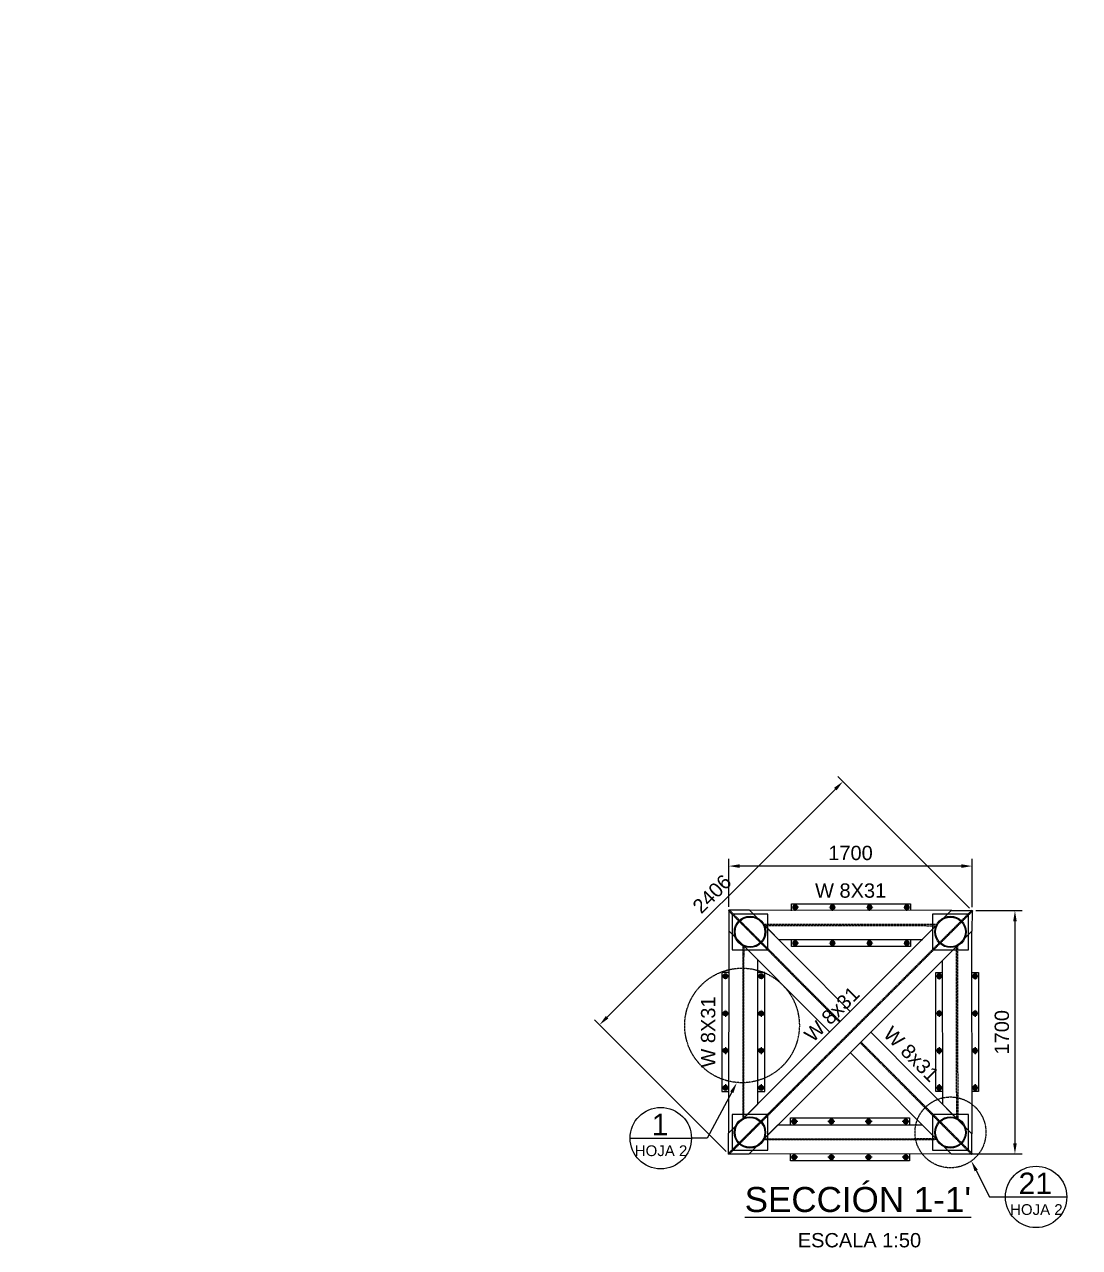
# Model space of a CAD drawing. Header units: millimetres. Extents: x -241278 to 318497, y -110515 to 29234.
# Drawn here: x -54065 to -46694, y 14133 to 22680 of the extents above; entities that cross this region are included whole.
import ezdxf
from ezdxf import colors
from ezdxf.entities.mleader import LeaderData, LeaderLine
from ezdxf.enums import TextEntityAlignment as Align
from ezdxf.math import Vec2, Vec3

# ---------------------------------------------------------------- set-up
doc = ezdxf.new("R2010")
doc.units = ezdxf.units.MM
doc.header["$LTSCALE"] = 0.1
doc.set_wipeout_variables(frame=1)
doc.linetypes.add('CENTER', pattern=[2, 1.25, -0.25, 0.25, -0.25])
doc.linetypes.add('HIDDENX2', pattern=[19.05, 12.7, -6.35])
for name, color, linetype in [('EE-5', 7, 'Continuous'), ('EE-CENTROS', 8, 'CENTER'), ('EE-TEXTO 1', 4, 'Continuous'), ('EE-TEXTO 2', 2, 'Continuous'), ('SIM-COTAS', 1, 'Continuous'), ('SIM-OCULTOS', 8, 'HIDDENX2'), ('SIM-PLATINAS', 2, 'Continuous'), ('SIM-TUBO 8x5.5', 212, 'Continuous'), ('SIM-W8x31', 54, 'Continuous')]:
    doc.layers.add(name, color=color, linetype=linetype)
doc.styles.add('ARIAL EE', font='arial.ttf')
doc.styles.get("Standard").update_dxf_attribs({"font": 'arial.ttf'})
doc.dimstyles.new('EE 1_STANDAR', dxfattribs={"dimtxt": 2, "dimasz": 1.5, "dimexe": 1, "dimexo": 0.5, "dimgap": 0.8, "dimtad": 1, "dimdec": 0, "dimdsep": 46, "dimtxsty": 'Standard', "dimcen": 0.09, "dimclrd": 256, "dimclre": 256, "dimclrt": 2, "dimadec": 0, "dimazin": 0, "dimtfac": 1, "dimtdec": 0, "dimtix": 1, "dimtmove": 0, "dimatfit": 2, "dimfxl": 1, "dimtolj": 1, "dimlwd": -1, "dimlwe": -1, "dimarcsym": 1})

# ---------------------------------------------------------------- blocks, each defined once
blk = doc.blocks.new('TÍTULO')
at = {"layer": 'EE-TEXTO 1', "style": 'ARIAL EE'}
blk.add_attdef('%%UTÍTULO', text='', height=3.5, dxfattribs=at).set_placement((0, 0), align=Align.MIDDLE_CENTER)
at = {"layer": 'EE-TEXTO 2', "style": 'ARIAL EE'}
for tag, p in [('SUBTÍTULO', (0, -4.24)), ('ESCALA', (0, -5.71))]:
    blk.add_attdef(tag, text='', height=2, dxfattribs=at).set_placement(p, align=Align.MIDDLE_CENTER)
blk = doc.blocks.new('*D524')
at = {"layer": 'SIM-COTAS', "transparency": 16777216}
for p, q in [((-47419, 16487.1), (-47094.9, 16487.1)), ((-47144.9, 16412.1), (-47144.9, 14861.9)), ((-47565.7, 14786.9), (-47094.9, 14786.9))]:
    blk.add_line(p, q, dxfattribs=at)
for points in [[(-47157.4, 16412.1), (-47132.4, 16412.1), (-47144.9, 16487.1)], [(-47157.4, 14861.9), (-47132.4, 14861.9), (-47144.9, 14786.9)]]:
    blk.add_solid(points, dxfattribs=at)
at = {"layer": 'SIM-COTAS', "color": 2, "transparency": 16777216, "insert": (-47236, 15637), "char_height": 100, "attachment_point": 5, "rotation": 90}
blk.add_mtext('\\A1;1700', dxfattribs=at)
blk = doc.blocks.new('*D525')
at = {"layer": 'SIM-COTAS', "transparency": 16777216}
for p, q in [((-49143.5, 16514.5), (-49143.5, 16848.4)), ((-47444, 16512.1), (-47444, 16848.4)), ((-47519, 16798.4), (-49068.5, 16798.4))]:
    blk.add_line(p, q, dxfattribs=at)
for points in [[(-49068.5, 16810.9), (-49068.5, 16785.9), (-49143.5, 16798.4)], [(-47519, 16810.9), (-47519, 16785.9), (-47444, 16798.4)]]:
    blk.add_solid(points, dxfattribs=at)
at = {"layer": 'SIM-COTAS', "color": 2, "transparency": 16777216, "insert": (-48293.7, 16889.4), "char_height": 100, "attachment_point": 5}
blk.add_mtext('\\A1;1700', dxfattribs=at)
blk = doc.blocks.new('*D526')
at = {"layer": 'SIM-COTAS', "color": 2, "transparency": 16777216, "insert": (-49287.8, 15638.7), "char_height": 100, "attachment_point": 5, "rotation": 90}
blk.add_mtext('\\A1;W 8X31', dxfattribs=at)
blk = doc.blocks.new('*D527')
at = {"layer": 'SIM-COTAS', "color": 2, "transparency": 16777216, "insert": (-48292.8, 16626.5), "char_height": 100, "attachment_point": 5}
blk.add_mtext('\\A1;W 8X31', dxfattribs=at)
blk = doc.blocks.new('*D528')
at = {"layer": 'SIM-COTAS', "color": 2, "transparency": 16777216, "insert": (-47869.7, 15483.4), "char_height": 100, "attachment_point": 5, "rotation": 314.83565}
blk.add_mtext('\\A1;W 8x31', dxfattribs=at)
blk = doc.blocks.new('T-5-8')
blk.add_lwpolyline([(-7.8, 13.5), (-15.6, 0), (-7.8, -13.5), (7.8, -13.5), (15.6, 0), (7.8, 13.5)], close=True)
for radius in [16.7, 13.5, 6.44]:
    blk.add_circle((0, 0), radius)
blk.add_arc((0, 0), 7.94, 75, 15)
at = {"layer": 'EE-CENTROS'}
for p, q in [((-25, 0), (25, 0)), ((0, 25), (0, -25))]:
    blk.add_line(p, q, dxfattribs=at)
blk = doc.blocks.new('ITEM DETALLE')
at = {"color": 7, "transparency": 16777216}
blk.add_wipeout([(0, 4.29), (-0.84, 4.2), (-1.64, 3.96), (-2.38, 3.56), (-3.03, 3.03), (-3.56, 2.38), (-3.96, 1.64), (-4.2, 0.84), (-4.29, 0), (-4.2, -0.84), (-3.96, -1.64), (-3.56, -2.38), (-3.03, -3.03), (-2.38, -3.56), (-1.64, -3.96), (-0.84, -4.2), (0, -4.29), (0.84, -4.2), (1.64, -3.96), (2.38, -3.56), (3.03, -3.03), (3.56, -2.38), (3.96, -1.64), (4.2, -0.84), (4.29, 0), (4.2, 0.84), (3.96, 1.64), (3.56, 2.38), (3.03, 3.03), (2.38, 3.56), (1.64, 3.96), (0.84, 4.2)], dxfattribs=at)
at = {"layer": 'EE-5', "color": 7, "transparency": 16777216}
blk.add_line((-4.29, 0), (4.29, 0), dxfattribs=at)
blk.add_circle((0, 0), 4.29, dxfattribs=at)
at = {"layer": 'EE-TEXTO 1', "color": 4, "transparency": 16777216, "style": 'ARIAL EE'}
blk.add_attdef('X', text='', height=3, dxfattribs=at).set_placement((-0.11, 1.9), align=Align.MIDDLE_CENTER)
at = {"layer": 'EE-TEXTO 2', "color": 2, "transparency": 16777216, "style": 'ARIAL EE'}
blk.add_attdef('###', text='', height=1.5, dxfattribs=at).set_placement((0.04, -1.76), align=Align.MIDDLE_CENTER)
blk = doc.blocks.new('*D618')
at = {"layer": 'SIM-COTAS', "color": 2, "transparency": 16777216, "insert": (-48423.7, 15763.4), "char_height": 100, "attachment_point": 5, "rotation": 44.98868}
blk.add_mtext('\\A1;W 8x31', dxfattribs=at)
blk = doc.blocks.new('*D619')
at = {"layer": 'SIM-COTAS', "transparency": 16777216}
for p, q in [((-47461.6, 16504.8), (-48381.6, 17424.9)), ((-48399.3, 17336.6), (-49994.8, 15741.4)), ((-49163.2, 14803.6), (-50083.2, 15723.7))]:
    blk.add_line(p, q, dxfattribs=at)
for points in [[(-48408.2, 17345.4), (-48390.5, 17327.7), (-48346.3, 17389.6)], [(-50003.6, 15750.2), (-49985.9, 15732.6), (-50047.8, 15688.4)]]:
    blk.add_solid(points, dxfattribs=at)
at = {"layer": 'SIM-COTAS', "color": 2, "transparency": 16777216, "insert": (-49261.4, 16603.4), "char_height": 100, "attachment_point": 5, "rotation": 44.99473}
blk.add_mtext('\\A1;2406', dxfattribs=at)

msp = doc.modelspace()

# ---------------------------------------------------------------- linework, layer by layer
at = {"layer": 'SIM-OCULTOS'}
msp.add_lwpolyline([(-47446.5, 16489.6), (-47441.4, 16484.5), (-49142.9, 14783.3), (-49148, 14788.4)], close=True, dxfattribs=at)
for points in [[(-48365, 15712), (-49140.9, 16492.1), (-49146, 16487), (-48370.1, 15706.9)], [(-47684.1, 16389), (-48900.8, 16390.8), (-48893.6, 16383.6), (-47691.3, 16381.8)], [(-49045, 16247.4), (-49046.7, 15030.6), (-49039.5, 15037.8), (-49037.8, 16240.1)], [(-47546.4, 16244.7), (-47544.6, 15027.9), (-47551.8, 15035.1), (-47553.6, 16237.5)], [(-48226.4, 15563.4), (-47448.4, 14784.3), (-47443.4, 14789.4), (-48221.3, 15568.5)], [(-47690.8, 14886.4), (-48905.5, 14884.6), (-48898.3, 14891.8), (-47698, 14893.6)]]:
    msp.add_lwpolyline(points, dxfattribs=at)
for centre, radius in [((-49051.7, 15684.6), 400.5), ((-47595.5, 14937.2), 247.6)]:
    msp.add_circle(centre, radius, dxfattribs=at)
at = {"layer": 'SIM-PLATINAS'}
for points in [[(-48705.2, 16486.1), (-48705.2, 16535.4), (-47875.2, 16535.4), (-47875.2, 16487.6)], [(-47875.2, 16284.6), (-47875.2, 16235.4), (-48705.2, 16235.4), (-48705.2, 16283.1)], [(-49143.5, 16053.8), (-49192.8, 16053.8), (-49192.8, 15223.8), (-49145, 15223.8)], [(-48942, 15223.8), (-48892.8, 15223.8), (-48892.8, 16053.8), (-48940.5, 16053.8)], [(-47649.4, 15223.8), (-47698.6, 15223.8), (-47698.6, 16053.8), (-47650.9, 16053.8)], [(-47447.9, 16053.8), (-47398.6, 16053.8), (-47398.6, 15223.8), (-47446.4, 15223.8)], [(-48712.5, 14989.4), (-48712.5, 15038.6), (-47882.5, 15038.6), (-47882.5, 14990.8)], [(-47882.5, 14787.8), (-47882.5, 14738.6), (-48712.5, 14738.6), (-48712.5, 14786.4)]]:
    msp.add_lwpolyline(points, dxfattribs=at)
for points in [[(-49120.9, 16213.3), (-48870.9, 16213.3), (-48870.9, 16463.3), (-49120.9, 16463.3)], [(-47720.2, 16212.9), (-47470.2, 16212.9), (-47470.2, 16462.9), (-47720.2, 16462.9)], [(-49121.2, 14812.5), (-48871.2, 14812.5), (-48871.2, 15062.5), (-49121.2, 15062.5)], [(-47720.5, 14812.2), (-47470.5, 14812.2), (-47470.5, 15062.2), (-47720.5, 15062.2)]]:
    msp.add_lwpolyline(points, close=True, dxfattribs=at)
at = {"layer": 'SIM-TUBO 8x5.5'}
for centre, radius in [((-48995.9, 16338.3), 109.5), ((-48995.9, 16338.3), 104), ((-47595.2, 16337.9), 109.5), ((-47595.2, 16337.9), 104), ((-48996.2, 14937.5), 109.5), ((-47595.5, 14937.2), 109.5), ((-48996.2, 14937.5), 104), ((-47595.5, 14937.2), 104)]:
    msp.add_circle(centre, radius, dxfattribs=at)
at = {"layer": 'SIM-W8x31'}
msp.add_lwpolyline([(-47589.4, 16487.1), (-47444, 16487.1), (-47445.9, 16343.5), (-49004.2, 14785.9), (-49145.5, 14785.9), (-49145.5, 14931.9)], close=True, dxfattribs=at)
for points in [[(-48295.4, 15781.5), (-48999.5, 16489.5), (-49143.5, 16489.5), (-49143, 16346), (-48439, 15638)], [(-47585.5, 16487.1), (-48999.5, 16489.5), (-48796.3, 16286.2), (-47789.2, 16284.4)], [(-49143, 16346), (-49145.5, 14931.9), (-48942.1, 15135.1), (-48940.4, 16142.2)], [(-47448.4, 16343.3), (-47445.9, 14927.9), (-47649.3, 15132.5), (-47651, 16139.5)], [(-48295.4, 15494.5), (-47591.4, 14786.4), (-47445.9, 14786.9), (-47445.9, 14927.9), (-48151.9, 15638)], [(-47590.1, 14788.3), (-49004.2, 14785.9), (-48801, 14989.2), (-47794.8, 14991)]]:
    msp.add_lwpolyline(points, dxfattribs=at)

# ---------------------------------------------------------------- block references
at = {"xscale": -1, "rotation": 270}
for p in [(-48680.2, 16510.4), (-48420.2, 16510.4), (-48160.2, 16510.4), (-47900.2, 16510.4), (-48680.2, 16260.4), (-48420.2, 16260.4), (-48160.2, 16260.4), (-47900.2, 16260.4), (-48687.5, 15013.6), (-48427.5, 15013.6), (-48167.5, 15013.6), (-47907.5, 15013.6), (-48687.5, 14763.6), (-48427.5, 14763.6), (-48167.5, 14763.6), (-47907.5, 14763.6)]:
    msp.add_blockref('T-5-8', p, dxfattribs=at)
for p in [(-49167.8, 16028.8), (-48917.8, 16028.8), (-49167.8, 15768.8), (-48917.8, 15768.8), (-49167.8, 15508.8), (-48917.8, 15508.8), (-49167.8, 15248.8), (-48917.8, 15248.8)]:
    msp.add_blockref('T-5-8', p)
at = {"xscale": -1}
for p in [(-47673.6, 16028.8), (-47423.6, 16028.8), (-47673.6, 15768.8), (-47423.6, 15768.8), (-47673.6, 15508.8), (-47423.6, 15508.8), (-47673.6, 15248.8), (-47423.6, 15248.8)]:
    msp.add_blockref('T-5-8', p, dxfattribs=at)
at = {"layer": 'SIM-COTAS'}
ref = msp.add_blockref('TÍTULO', (-48215.4, 14205.8), dxfattribs=dict(at, xscale=50, yscale=50, zscale=50))
ref.add_attrib('ESCALA1:100', 'ESCALA 1:50', dxfattribs={"layer": 'EE-TEXTO 2', "height": 100, "style": 'ARIAL EE'}).set_placement((-48231.3, 14133.9), align=Align.CENTER)
ref.add_attrib('%%UVISTAENPLANTA', "%%USECCIÓN 1-1'", dxfattribs={"layer": 'EE-TEXTO 1', "height": 175, "style": 'ARIAL EE'}).set_placement((-48242.4, 14380.7), align=Align.CENTER)

# ---------------------------------------------------------------- dimensions: what is measured, and where the dimension line sits
dim = msp.add_aligned_dim(p1=(-47444, 16487.1), p2=(-49145.5, 14785.9), distance=-1276.2, dimstyle='EE 1_STANDAR', dxfattribs=at)
dim.commit()
dim.dimension.update_dxf_attribs({"geometry": '*D619', "text_midpoint": (-49261.4, 16603.4)})
dim = msp.add_linear_dim(base=(-49143.4641, 16798.3696), p1=(-47443.9512, 16487.089), p2=(-49143.4641, 16489.5387), dimstyle='EE 1_STANDAR', dxfattribs=at)
dim.commit()
dim.dimension.update_dxf_attribs({"geometry": '*D525', "text_midpoint": (-48293.7076, 16889.4269)})
dim = msp.add_linear_dim(base=(-48796.3, 16535.4), p1=(-47789.2, 16284.4), p2=(-48796.3, 16286.2), text='W 8X31', dimstyle='EE 1_STANDAR', override={"dimse1": 1, "dimse2": 1, "dimsd1": 1, "dimsd2": 1}, dxfattribs=at)
dim.commit()
dim.dimension.update_dxf_attribs({"geometry": '*D527', "text_midpoint": (-48292.8, 16626.5)})
dim = msp.add_linear_dim(base=(-47144.9, 14786.9), p1=(-47444, 16487.1), p2=(-47590.7, 14786.9), angle=90, dimstyle='EE 1_STANDAR', dxfattribs=at)
dim.commit()
dim.dimension.update_dxf_attribs({"geometry": '*D524', "text_midpoint": (-47236, 15637)})
dim = msp.add_aligned_dim(p1=(-47445.9, 16343.5), p2=(-49004.2, 14785.9), distance=-189.9, text='W 8x31', dimstyle='EE 1_STANDAR', override={"dimse1": 1, "dimse2": 1, "dimsd1": 1, "dimsd2": 1}, dxfattribs=at)
dim.commit()
dim.dimension.update_dxf_attribs({"geometry": '*D618', "text_midpoint": (-48423.7, 15763.4)})
dim = msp.add_linear_dim(base=(-49196.7, 15135.1), p1=(-48940.4, 16142.2), p2=(-48942.1, 15135.1), angle=90, text='W 8X31', dimstyle='EE 1_STANDAR', override={"dimse1": 1, "dimse2": 1, "dimsd1": 1, "dimsd2": 1}, dxfattribs=at)
dim.commit()
dim.dimension.update_dxf_attribs({"geometry": '*D526', "text_midpoint": (-49287.8, 15638.7)})
dim = msp.add_linear_dim(base=(-47447.4, 14929.5), p1=(-48295.4, 15494.5), p2=(-47591.4, 14786.4), angle=314.83565, text='W 8x31', dimstyle='EE 1_STANDAR', override={"dimse1": 1, "dimse2": 1, "dimsd1": 1, "dimsd2": 1}, dxfattribs=at)
dim.commit()
dim.dimension.update_dxf_attribs({"geometry": '*D528', "text_midpoint": (-47934.3, 15419.1), "dimtype": 161})

# ---------------------------------------------------------------- leaders
at = {"layer": 'SIM-COTAS', "linetype": 'Continuous'}
ml = msp.add_multileader_mtext('Standard', dxfattribs=at)
ml.set_content('\\A1;{\\C2;CONTRAFLECHA DE 20mm }', color=256)
ml.set_leader_properties()
ml.build(insert=Vec2(0, 0))
ml.multileader.update_dxf_attribs({"dogleg_length": 0.0025, "arrow_head_size": 200, "scale": 100})
ctx = ml.context
ctx.base_point, ctx.scale, ctx.char_height, ctx.arrow_head_size, ctx.landing_gap_size, ctx.plane_origin = Vec3(28914, 22575.3), 100, 200, 200, 100, Vec3(20098.6, 16026.1)
ctx.text_align_type = 2
notes = []
notes.append((ctx, [(1, (1, 1, 0), (31686.2, 22575.3), (-1, 0), 303.7, [(0, [(36695.4, 17254.6)], 0, [])])]))
ctx.mtext.insert, ctx.mtext.width, ctx.mtext.defined_height, ctx.mtext.alignment, ctx.mtext.flow_direction = Vec3(31282.5, 22677), 2631.561, 822.2, 3, 5
ml = msp.add_multileader_mtext('Standard', dxfattribs=at)
ml.set_content('\\A1;{\\C2;COLUMNA\\PTIPO 1}', color=256)
ml.set_leader_properties()
ml.build(insert=Vec2(0, 0))
ml.multileader.update_dxf_attribs({"dogleg_length": 0.0025, "arrow_head_size": 200, "scale": 100})
ctx = ml.context
ctx.base_point, ctx.scale, ctx.char_height, ctx.arrow_head_size, ctx.landing_gap_size, ctx.plane_origin = Vec3(26878.1, 21393.2), 100, 200, 200, 100, Vec3(12002.3, 26703)
ctx.text_align_type = 2
notes.append((ctx, [(1, (1, 1, 0), (28765.4, 21393.2), (-1, 0), 303.7, [(0, [(30884.8, 17253.8)], 0, [])])]))
ctx.mtext.insert, ctx.mtext.width, ctx.mtext.defined_height, ctx.mtext.alignment, ctx.mtext.flow_direction = Vec3(28361.8, 21494.9), 2631.561, 822.2, 3, 5
ml = msp.add_multileader_mtext('Standard', dxfattribs=at)
ml.set_content('\\A1;{\\C2;PTE Ø8"x5.5mm }', color=256)
ml.set_leader_properties()
ml.build(insert=Vec2(0, 0))
ml.multileader.update_dxf_attribs({"dogleg_length": 0.0025, "arrow_head_size": 100, "scale": 50})
ctx = ml.context
ctx.base_point, ctx.scale, ctx.char_height, ctx.arrow_head_size, ctx.landing_gap_size, ctx.plane_origin = Vec3(-39979.6, 17953.3), 50, 100, 100, 50, Vec3(-20417.8, 23726.1)
ctx.text_align_type = 2
notes.append((ctx, [(0, (1, 1, 0), (-38704.3, 17953.3), (-1, 0), 151.8, [(0, [(-38138.2, 17949.3)], 0, [])])]))
ctx.mtext.insert, ctx.mtext.rotation, ctx.mtext.width, ctx.mtext.defined_height, ctx.mtext.alignment, ctx.mtext.flow_direction = Vec3(-38906.1, 18005.3), 6.283185, 1315.78, 411.1, 3, 5
at = {"layer": 'SIM-COTAS'}
ml = msp.add_multileader_block('Standard', dxfattribs=at)
ml.set_content('ITEM DETALLE', color=256, scale=50)
ml.set_attribute('X', '1', width=0)
ml.set_attribute('###', 'HOJA 2', width=0)
ml.set_leader_properties(color=256)
ml.build(insert=Vec2(0, 0))
ml.multileader.update_dxf_attribs({"arrow_head_size": 75, "scale": 50})
ctx = ml.context
ctx.base_point, ctx.scale, ctx.char_height, ctx.arrow_head_size, ctx.landing_gap_size, ctx.plane_origin = Vec3(-49833.8, 14897, 0.3), 50, 200, 75, 100, Vec3(-51672.6, 16204.5, 0.3)
notes.append((ctx, [(1, (1, 1, 0), (-49294.8, 14897, 0.3), (-1, 0), 110.4, [(0, [(-49087.9, 15284.1, 0.3)], 0, [])])]))
ctx.block.insert = Vec3(-49619.5, 14897, 0.3)
ml = msp.add_multileader_block('Standard', dxfattribs=at)
ml.set_content('ITEM DETALLE', color=256, scale=50)
ml.set_attribute('X', '21', width=0)
ml.set_attribute('###', 'HOJA 2', width=0)
ml.set_leader_properties(color=256)
ml.build(insert=Vec2(0, 0))
ml.multileader.update_dxf_attribs({"arrow_head_size": 75, "scale": 50})
ctx = ml.context
ctx.base_point, ctx.scale, ctx.char_height, ctx.arrow_head_size, ctx.landing_gap_size, ctx.plane_origin = Vec3(-47211.4, 14486, 0.3), 50, 200, 75, 100, Vec3(-50216.4, 15457.1, 0.3)
notes.append((ctx, [(0, (1, 1, 0), (-47321.8, 14486, 0.3), (1, 0), 110.4, [(0, [(-47449.5, 14737.2, 0.3)], 0, [])])]))
ctx.block.insert = Vec3(-46997.2, 14486, 0.3)
for ctx, leaders in notes:
    for number, flags, end, landing, length, lines in leaders:
        leader = LeaderData()
        leader.index, (leader.has_last_leader_line, leader.has_dogleg_vector, leader.attachment_direction) = number, flags
        leader.last_leader_point, leader.dogleg_vector, leader.dogleg_length = Vec3(end), Vec3(landing), length
        for number, points, colour, breaks in lines:
            line = LeaderLine()
            line.index, line.vertices, line.color, line.breaks = number, Vec3.list(points), colors.encode_raw_color(colour), breaks
            leader.lines.append(line)
        ctx.leaders.append(leader)

doc.saveas('drawing.dxf')
